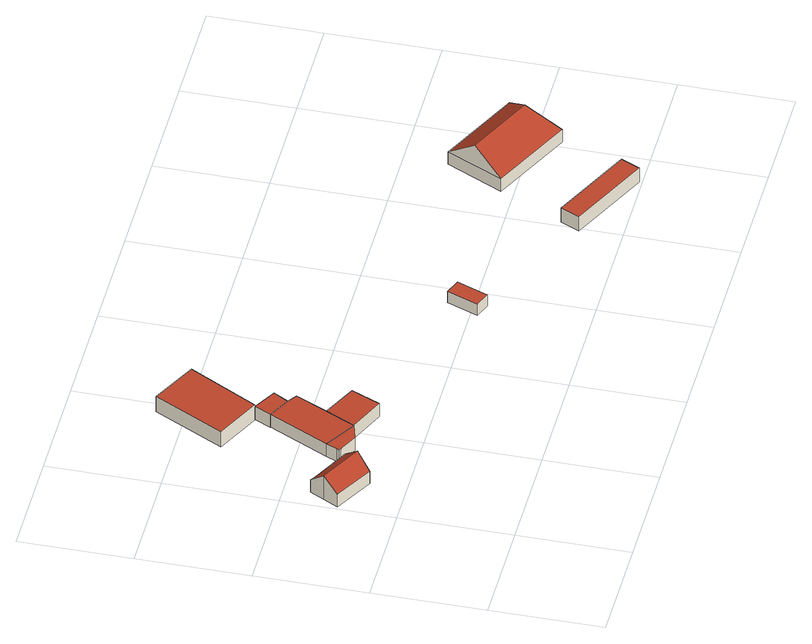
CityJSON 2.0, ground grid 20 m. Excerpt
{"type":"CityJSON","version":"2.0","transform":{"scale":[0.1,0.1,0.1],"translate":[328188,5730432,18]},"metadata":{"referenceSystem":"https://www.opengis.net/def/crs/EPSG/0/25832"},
"CityObjects":{
"building1":{"type":"Building","attributes":{"Geometrietyp2DReferenz":"3000","Gemeindeschluessel":"05170048","function":"31001_2723","roofType":"3100","measuredHeight":5.15},"address":[{"country":"Germany","locality":"Wesel","thoroughfareNumber":"12","thoroughfareName":"Schüttwich"}],"geometry":[{"type":"Solid","lod":"2","boundaries":[[[[0,1,2,3]],[[4,5,1,0]],[[6,7,5,4]],[[8,9,7,6]],[[10,11,9,8]],[[12,13,11,10]],[[3,2,13,12]],[[8,6,4,0,10]],[[3,12,10,0]],[[1,5,7,9,11,13,2]]]],"semantics":{"surfaces":[{"type":"WallSurface"},{"type":"RoofSurface"},{"type":"GroundSurface"}],"values":[[0,0,0,0,0,0,0,1,1,2]]}}]},
"building2":{"type":"Building","attributes":{"Geometrietyp2DReferenz":"3000","Gemeindeschluessel":"05170048","function":"31001_2723","roofType":"1000","measuredHeight":2.72},"address":[{"country":"Germany","locality":"Wesel","thoroughfareNumber":"12","thoroughfareName":"Schüttwich"}],"geometry":[{"type":"Solid","lod":"2","boundaries":[[[[14,15,16,17]],[[18,19,15,14]],[[20,21,19,18]],[[22,23,21,20]],[[24,25,23,22]],[[17,16,25,24]],[[22,20,18,14,17,24]],[[15,19,21,23,25,16]]]],"semantics":{"surfaces":[{"type":"WallSurface"},{"type":"RoofSurface"},{"type":"GroundSurface"}],"values":[[0,0,0,0,0,0,1,2]]}}]},
"building3":{"type":"Building","attributes":{"Geometrietyp2DReferenz":"3000","Gemeindeschluessel":"05170048","function":"31001_2723","roofType":"1000","measuredHeight":2.78},"address":[{"country":"Germany","locality":"Wesel","thoroughfareNumber":"12","thoroughfareName":"Schüttwich"}],"geometry":[{"type":"Solid","lod":"2","boundaries":[[[[26,27,28,29]],[[30,31,27,26]],[[32,33,31,30]],[[17,16,33,32]],[[24,25,16,17]],[[29,28,25,24]],[[17,32,30,26,29,24]],[[27,31,33,16,25,28]]]],"semantics":{"surfaces":[{"type":"WallSurface"},{"type":"RoofSurface"},{"type":"GroundSurface"}],"values":[[0,0,0,0,0,0,1,2]]}}]},
"building4":{"type":"Building","attributes":{"Geometrietyp2DReferenz":"3000","Gemeindeschluessel":"05170048","function":"31001_2720","roofType":"1000","measuredHeight":2.84},"address":[{"country":"Germany","locality":"Wesel","thoroughfareNumber":"12","thoroughfareName":"Schüttwich"}],"geometry":[{"type":"Solid","lod":"2","boundaries":[[[[34,35,36,32]],[[37,38,35,34]],[[17,39,38,37]],[[32,36,39,17]],[[37,34,32,17]],[[35,38,39,36]]]],"semantics":{"surfaces":[{"type":"WallSurface"},{"type":"RoofSurface"},{"type":"GroundSurface"}],"values":[[0,0,0,0,1,2]]}}]},
"building5":{"type":"Building","attributes":{"Geometrietyp2DReferenz":"3000","Gemeindeschluessel":"05170048","function":"31001_2723","roofType":"1000","measuredHeight":2.8},"address":[{"country":"Germany","locality":"Wesel","thoroughfareNumber":"12","thoroughfareName":"Schüttwich"}],"geometry":[{"type":"Solid","lod":"2","boundaries":[[[[40,41,42,43]],[[26,44,41,40]],[[29,45,44,26]],[[43,42,45,29]],[[26,40,43,29]],[[41,44,45,42]]]],"semantics":{"surfaces":[{"type":"WallSurface"},{"type":"RoofSurface"},{"type":"GroundSurface"}],"values":[[0,0,0,0,1,2]]}}]},
"building6":{"type":"Building","attributes":{"Geometrietyp2DReferenz":"3000","Gemeindeschluessel":"05170048","function":"31001_2720","roofType":"1000","measuredHeight":3.26},"address":[{"country":"Germany","locality":"Wesel","thoroughfareNumber":"12","thoroughfareName":"Schüttwich"}],"geometry":[{"type":"Solid","lod":"2","boundaries":[[[[46,47,48,49]],[[50,51,47,46]],[[52,53,51,50]],[[49,48,53,52]],[[50,46,49,52]],[[47,51,53,48]]]],"semantics":{"surfaces":[{"type":"WallSurface"},{"type":"RoofSurface"},{"type":"GroundSurface"}],"values":[[0,0,0,0,1,2]]}}]},
"building7":{"type":"Building","attributes":{"Geometrietyp2DReferenz":"3000","Gemeindeschluessel":"05170048","function":"31001_2724","roofType":"1000","measuredHeight":2.44},"geometry":[{"type":"Solid","lod":"2","boundaries":[[[[54,55,56,57]],[[58,59,55,54]],[[60,61,59,58]],[[57,56,61,60]],[[58,54,57,60]],[[55,59,61,56]]]],"semantics":{"surfaces":[{"type":"WallSurface"},{"type":"RoofSurface"},{"type":"GroundSurface"}],"values":[[0,0,0,0,1,2]]}}]},
"building8":{"type":"Building","attributes":{"Geometrietyp2DReferenz":"3000","Gemeindeschluessel":"05170048","function":"31001_2724","roofType":"1000","measuredHeight":3.05},"geometry":[{"type":"Solid","lod":"2","boundaries":[[[[62,63,64,65]],[[66,67,63,62]],[[68,69,67,66]],[[65,64,69,68]],[[66,62,65,68]],[[63,67,69,64]]]],"semantics":{"surfaces":[{"type":"WallSurface"},{"type":"RoofSurface"},{"type":"GroundSurface"}],"values":[[0,0,0,0,1,2]]}}]},
"building9":{"type":"Building","attributes":{"Geometrietyp2DReferenz":"3000","Gemeindeschluessel":"05170048","function":"31001_1010","roofType":"5000","measuredHeight":6.88},"address":[{"country":"Germany","locality":"Wesel","thoroughfareNumber":"13","thoroughfareName":"Schüttwich"}],"geometry":[{"type":"Solid","lod":"2","boundaries":[[[[70,71,72,73]],[[74,75,71,70]],[[76,77,75,74]],[[73,72,77,76]],[[70,78,74]],[[76,79,73]],[[73,79,78,70]],[[74,78,79,76]],[[71,75,77,72]]]],"semantics":{"surfaces":[{"type":"WallSurface"},{"type":"RoofSurface"},{"type":"GroundSurface"}],"values":[[0,0,0,0,1,0,1,1,2]]}}]}
},
"vertices":[
[17,328,63],[17,328,12],[4,302,12],[4,302,38],[31,354,38],[31,354,12],[49,345,37],[49,345,12],[110,314,38],[110,314,12],[93,289,63],[93,289,12],[75,264,38],[75,264,12],
[154,307,38],[154,307,11],[185,316,11],[185,316,38],[121,323,38],[121,323,11],[116,325,38],[116,325,11],[119,330,38],[119,330,11],[128,350,38],[128,350,11],
[222,437,38],[222,437,11],[182,457,11],[182,457,38],[239,426,38],[239,426,11],[211,369,38],[211,369,11],
[273,340,38],[273,340,10],[211,369,10],[250,288,38],[250,288,10],[185,316,10],
[238,464,38],[238,464,10],[197,487,10],[197,487,38],[222,437,10],[182,457,10],
[264,610,41],[264,610,9],[181,651,9],[181,651,41],[197,487,41],[197,487,9],[116,526,41],[116,526,9],
[564,245,34],[564,245,10],[542,189,10],[542,189,34],[592,234,34],[592,234,10],[570,178,34],[570,178,10],
[941,6,39],[941,6,9],[957,40,9],[957,40,39],[795,75,39],[795,75,9],[811,109,39],[811,109,9],
[1061,254,37],[1061,254,11],[913,324,11],[913,324,37],[1012,153,37],[1012,153,11],[864,223,37],[864,223,11],[1010,216,80],[889,273,80]
]}
